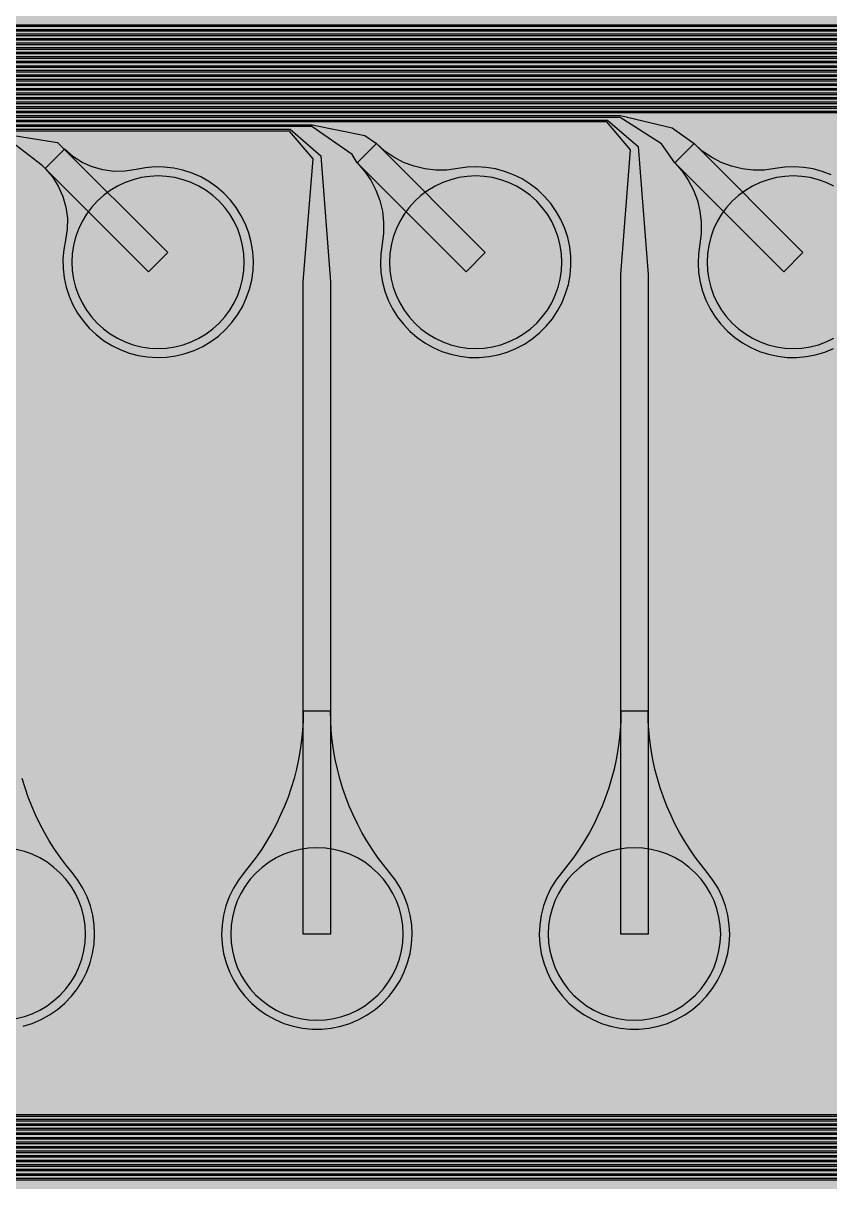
# Model space of a CAD drawing. Header units: metres. Extents: x -7220 to 10980, y -29667 to 1833.
# Drawn here: x -4156 to -3267, y -19165 to -17889 of the extents above; entities that cross this region are included whole.
import ezdxf

# ---------------------------------------------------------------- set-up
doc = ezdxf.new("R2010")
doc.units = ezdxf.units.M
for name, color, linetype in [('Metal1', 4, 'CONTINUOUS'), ('Polyimide', 7, 'CONTINUOUS'), ('Polyimide_Negative', 5, 'CONTINUOUS')]:
    doc.layers.add(name, color=color, linetype=linetype)

msp = doc.modelspace()

# ---------------------------------------------------------------- hatches: boundary and pattern name
at = {"layer": 'Polyimide'}
msp.add_hatch(color=7, dxfattribs=at).paths.add_polyline_path([(4099.4, -13861.6), (4142.6, -14152.8), (4214.2, -14438.4), (4313.4, -14715.5), (4439.2, -14981.7), (4590.6, -15234.2), (4766, -15470.7), (4963.7, -15688.8), (5181.8, -15886.5), (5418.3, -16061.9), (5670.8, -16213.3), (5936.9, -16339.1), (6214.1, -16438.3), (6499.7, -16509.9), (6790.9, -16553.1), (7085, -16567.5), (9980.4, -16567.5), (10058.8, -16571.4), (10136.4, -16582.9), (10212.6, -16601.9), (10286.5, -16628.4), (10357.5, -16662), (10424.8, -16702.3), (10487.9, -16749.1), (10546.1, -16801.8), (10598.8, -16860), (10645.6, -16923), (10685.9, -16990.4), (10719.5, -17061.4), (10745.9, -17135.3), (10765, -17211.4), (10776.5, -17289.1), (10780.4, -17367.5), (10780.4, -21957.3), (10741.6, -22012.9), (10706, -22070.6), (10673.6, -22130.1), (10644.5, -22191.4), (10618.9, -22254.2), (10596.8, -22318.2), (10578.3, -22383.5), (10563.4, -22449.6), (10552.2, -22516.5), (10544.7, -22583.8), (10541, -22651.5), (10541, -22719.3), (10544.7, -22787), (10552.2, -22854.4), (10563.4, -22921.2), (10578.3, -22987.4), (10596.8, -23052.6), (10618.9, -23116.7), (10644.5, -23179.5), (10673.6, -23240.7), (10706, -23300.3), (10741.6, -23357.9), (10780.4, -23413.5), (10780.4, -28667.5), (10776.5, -28745.9), (10765, -28823.6), (10745.9, -28899.7), (10719.5, -28973.6), (10685.9, -29044.6), (10645.6, -29112), (10598.8, -29175), (10546.1, -29233.2), (10487.9, -29285.9), (10424.8, -29332.7), (10357.5, -29373), (10286.5, -29406.6), (10212.6, -29433.1), (10136.4, -29452.1), (10058.8, -29463.6), (9980.4, -29467.5), (-6219.6, -29467.5), (-6298, -29463.6), (-6375.7, -29452.1), (-6451.9, -29433.1), (-6525.8, -29406.6), (-6596.7, -29373), (-6664.1, -29332.7), (-6727.1, -29285.9), (-6785.3, -29233.2), (-6838, -29175), (-6884.8, -29112), (-6925.2, -29044.6), (-6958.7, -28973.6), (-6985.2, -28899.7), (-7004.3, -28823.6), (-7015.8, -28745.9), (-7019.6, -28667.5), (-7019.6, -23426.3), (-6979.4, -23370.1), (-6942.3, -23311.6), (-6908.7, -23251.2), (-6878.5, -23189), (-6851.8, -23125.1), (-6828.8, -23059.9), (-6809.5, -22993.4), (-6794, -22926), (-6782.4, -22857.8), (-6774.6, -22789.1), (-6770.7, -22720), (-6770.7, -22650.8), (-6774.6, -22581.8), (-6782.4, -22513), (-6794, -22444.8), (-6809.5, -22377.4), (-6828.8, -22311), (-6851.8, -22245.7), (-6878.5, -22181.9), (-6908.7, -22119.7), (-6942.3, -22059.2), (-6979.4, -22000.8), (-7019.6, -21944.5), (-7019.6, -17367.5), (-7015.8, -17289.1), (-7004.3, -17211.4), (-6985.2, -17135.3), (-6958.7, -17061.4), (-6925.2, -16990.4), (-6884.8, -16923), (-6838, -16860), (-6785.3, -16801.8), (-6727.1, -16749.1), (-6664.1, -16702.3), (-6596.7, -16662), (-6525.8, -16628.4), (-6451.9, -16601.9), (-6375.7, -16582.9), (-6298, -16571.4), (-6219.6, -16567.5), (-3314, -16567.5), (-3019.9, -16553.1), (-2728.7, -16509.9), (-2443.1, -16438.3), (-2165.9, -16339.1), (-1899.8, -16213.3), (-1647.3, -16061.9), (-1410.8, -15886.5), (-1192.7, -15688.8), (-995, -15470.7), (-819.6, -15234.2), (-668.2, -14981.7), (-542.4, -14715.5), (-443.2, -14438.4), (-371.6, -14152.8), (-328.4, -13861.6), (-314, -13567.5), (-314, -13373.5), (-317.5, -13328.1), (-327.7, -13283.8), (-344.6, -13241.5), (-367.6, -13202.3), (-396.4, -13167), (-430.1, -13136.5), (-468, -13111.4), (-509.3, -13092.3), (-509.3, -13092.3), (-578.2, -13061.3), (-642.2, -13021.2), (-700.3, -12973), (-751.3, -12917.3), (-794.4, -12855.3), (-828.7, -12788.1), (-853.7, -12716.8), (-868.9, -12642.8), (-874, -12567.5), (-868.9, -12492.2), (-853.7, -12418.2), (-828.7, -12346.9), (-794.4, -12279.7), (-751.3, -12217.7), (-700.3, -12162), (-642.2, -12113.8), (-578.2, -12073.7), (-509.3, -12042.7), (-509.3, -12042.7), (-468, -12023.6), (-430.1, -11998.5), (-396.4, -11968), (-367.6, -11932.7), (-344.6, -11893.5), (-327.7, -11851.2), (-317.5, -11806.9), (-314, -11761.5), (-314, -11074.3), (-317.5, -11028.9), (-327.7, -10984.6), (-344.6, -10942.4), (-367.6, -10903.1), (-396.4, -10867.8), (-430.1, -10837.3), (-468, -10812.2), (-509.3, -10793.2), (-509.3, -10793.2), (-578.2, -10762.1), (-642.2, -10722.1), (-700.3, -10673.8), (-751.3, -10618.1), (-794.4, -10556.1), (-828.7, -10488.9), (-853.7, -10417.6), (-868.9, -10343.7), (-874, -10268.3), (-868.9, -10193), (-853.7, -10119), (-828.7, -10047.8), (-794.4, -9980.5), (-751.3, -9918.5), (-700.3, -9862.9), (-642.2, -9814.6), (-578.2, -9774.6), (-509.3, -9743.5), (-509.3, -9743.5), (-468, -9724.5), (-430.1, -9699.4), (-396.4, -9668.8), (-367.6, -9633.5), (-344.6, -9594.3), (-327.7, -9552), (-317.5, -9507.7), (-314, -9462.4), (-314, -8775.1), (-317.5, -8729.8), (-327.7, -8685.5), (-344.6, -8643.2), (-367.6, -8604), (-396.4, -8568.7), (-430.1, -8538.1), (-468, -8513), (-509.3, -8494), (-509.3, -8494), (-578.2, -8462.9), (-642.2, -8422.9), (-700.3, -8374.6), (-751.3, -8319), (-794.4, -8257), (-828.7, -8189.7), (-853.7, -8118.5), (-868.9, -8044.5), (-874, -7969.2), (-868.9, -7893.8), (-853.7, -7819.9), (-828.7, -7748.6), (-794.4, -7681.4), (-751.3, -7619.4), (-700.3, -7563.7), (-642.2, -7515.4), (-578.2, -7475.4), (-509.3, -7444.3), (-509.3, -7444.3), (-468, -7425.3), (-430.1, -7400.2), (-396.4, -7369.7), (-367.6, -7334.4), (-344.6, -7295.1), (-327.7, -7252.9), (-317.5, -7208.6), (-314, -7163.2), (-314, -6476), (-317.5, -6430.6), (-327.7, -6386.3), (-344.6, -6344), (-367.6, -6304.8), (-396.4, -6269.5), (-430.1, -6239), (-468, -6213.9), (-509.3, -6194.8), (-509.3, -6194.8), (-578.2, -6163.8), (-642.2, -6123.7), (-700.3, -6075.5), (-751.3, -6019.8), (-794.4, -5957.8), (-828.7, -5890.6), (-853.7, -5819.3), (-868.9, -5745.3), (-874, -5670), (-868.9, -5594.7), (-853.7, -5520.7), (-828.7, -5449.4), (-794.4, -5382.2), (-751.3, -5320.2), (-700.3, -5264.5), (-642.2, -5216.3), (-578.2, -5176.2), (-509.3, -5145.2), (-509.3, -5145.2), (-468, -5126.1), (-430.1, -5101), (-396.4, -5070.5), (-367.6, -5035.2), (-344.6, -4996), (-327.7, -4953.7), (-317.5, -4909.4), (-314, -4864), (-314, 380), (-314, 1532.5), (-269, 1532.5), (-268.8, 1525.6), (-268.1, 1518.8), (-267, 1512), (-265.4, 1505.3), (-263.4, 1498.7), (-261, 1492.3), (-258.2, 1486.1), (-254.9, 1480), (-251.3, 1474.2), (-247.3, 1468.6), (-242.9, 1463.3), (-238.2, 1458.3), (-233.2, 1453.6), (-227.9, 1449.2), (-222.3, 1445.2), (-216.5, 1441.6), (-210.4, 1438.3), (-204.2, 1435.5), (-197.8, 1433.1), (-191.2, 1431.1), (-184.5, 1429.5), (-177.7, 1428.4), (-170.9, 1427.7), (-164, 1427.5), (-157.1, 1427.7), (-150.3, 1428.4), (-143.5, 1429.5), (-136.8, 1431.1), (-130.2, 1433.1), (-123.8, 1435.5), (-117.6, 1438.3), (-111.5, 1441.6), (-105.7, 1445.2), (-100.1, 1449.2), (-94.8, 1453.6), (-89.8, 1458.3), (-85.1, 1463.3), (-80.7, 1468.6), (-76.7, 1474.2), (-73.1, 1480), (-69.8, 1486.1), (-67, 1492.3), (-64.6, 1498.7), (-62.6, 1505.3), (-61, 1512), (-59.9, 1518.8), (-59.2, 1525.6), (-59, 1532.5), (1786, 1532.5), (3835, 1532.5), (3835.2, 1539), (3835.9, 1545.6), (3836.9, 1552), (3838.4, 1558.4), (3840.3, 1564.6), (3842.6, 1570.8), (3845.3, 1576.7), (3848.4, 1582.5), (3851.9, 1588.1), (3855.7, 1593.4), (3859.8, 1598.4), (3864.3, 1603.2), (3869.1, 1607.7), (3874.1, 1611.8), (3879.4, 1615.6), (3885, 1619.1), (3890.8, 1622.2), (3896.7, 1624.9), (3902.9, 1627.2), (3909.1, 1629.1), (3915.5, 1630.6), (3921.9, 1631.6), (3928.5, 1632.3), (3935, 1632.5), (3941.5, 1632.3), (3948.1, 1631.6), (3954.5, 1630.6), (3960.9, 1629.1), (3967.1, 1627.2), (3973.3, 1624.9), (3979.2, 1622.2), (3985, 1619.1), (3990.6, 1615.6), (3995.9, 1611.8), (4000.9, 1607.7), (4005.7, 1603.2), (4010.2, 1598.4), (4014.3, 1593.4), (4018.1, 1588.1), (4021.6, 1582.5), (4024.7, 1576.7), (4027.4, 1570.8), (4029.7, 1564.6), (4031.6, 1558.4), (4033.1, 1552), (4034.1, 1545.6), (4034.8, 1539), (4035, 1532.5), (4085, 1532.5), (4085, 380), (4085, 330), (4085, -4864), (4088.5, -4909.4), (4098.7, -4953.7), (4115.6, -4996), (4138.6, -5035.2), (4167.4, -5070.5), (4201.1, -5101), (4239, -5126.1), (4280.3, -5145.2), (4280.3, -5145.2), (4349.2, -5176.2), (4413.2, -5216.3), (4471.3, -5264.5), (4522.3, -5320.2), (4565.4, -5382.2), (4599.7, -5449.4), (4624.7, -5520.7), (4639.9, -5594.7), (4645, -5670), (4639.9, -5745.3), (4624.7, -5819.3), (4599.7, -5890.6), (4565.4, -5957.8), (4522.3, -6019.8), (4471.3, -6075.5), (4413.2, -6123.7), (4349.2, -6163.8), (4280.3, -6194.8), (4239, -6213.9), (4201.1, -6239), (4167.4, -6269.5), (4138.6, -6304.8), (4115.6, -6344), (4098.7, -6386.3), (4088.5, -6430.6), (4085, -6476), (4085, -13567.5), (4099.4, -13861.6)])

# ---------------------------------------------------------------- linework, layer by layer
at = {"layer": 'Metal1'}
for points in [[(-5888.1, -19217.9), (-5888.1, -17921.6), (-5857.5, -17891), (163.3, -17891), (199.6, -17919.2), (207.9, -17982.8), (207.9, -18152.5), (177.9, -18152.5), (177.9, -17982.8), (186.1, -17924.8), (162.5, -17893), (-5856.7, -17893), (-5886.1, -17922.4), (-5886.1, -19217.1)], [(-5883.1, -19212.9), (-5883.1, -17926.6), (-5852.5, -17896), (-11.7, -17896), (21.8, -17925.4), (32.9, -18086.2), (32.9, -18892.5), (2.9, -18892.5), (2.9, -18086.2), (13.9, -17928.6), (-12.5, -17898), (-5851.7, -17898), (-5881.1, -17927.4), (-5881.1, -19212.1)], [(-5878.1, -19207.9), (-5878.1, -17931.6), (-5847.5, -17901), (-328.1, -17901), (-279, -17923.6), (-227.4, -17997.3), (-144.1, -18145.1), (-170.2, -18159.9), (-253.5, -18012), (-288.2, -17932.6), (-328.6, -17903), (-5846.7, -17903), (-5876.1, -17932.4), (-5876.1, -19207.1)], [(-5873.1, -19202.9), (-5873.1, -17936.6), (-5842.5, -17906), (-361.7, -17906), (-328.1, -17935.4), (-317.1, -18094.2), (-317.1, -18892.5), (-347.1, -18892.5), (-347.1, -18094.2), (-336.1, -17938.6), (-362.5, -17908), (-5841.7, -17908), (-5871.1, -17937.4), (-5871.1, -19202.1)], [(-5868.1, -19197.9), (-5868.1, -17941.6), (-5837.5, -17911), (-678.1, -17911), (-628.4, -17933), (-580.1, -17998.6), (-494.2, -18144.9), (-520.1, -18160.1), (-606, -18013.8), (-637.9, -17942.7), (-678.6, -17913), (-5836.7, -17913), (-5866.1, -17942.4), (-5866.1, -19197.1)], [(-5863.1, -19192.9), (-5863.1, -17946.6), (-5832.5, -17916), (-711.7, -17916), (-678.1, -17945.3), (-667.1, -18102.2), (-667.1, -18892.5), (-697.1, -18892.5), (-697.1, -18102.2), (-686.1, -17948.7), (-712.5, -17918), (-5831.7, -17918), (-5861.1, -17947.4), (-5861.1, -19192.1)], [(-5858.1, -19187.9), (-5858.1, -17951.6), (-5827.5, -17921), (-1028.1, -17921), (-977.7, -17942.4), (-933, -18000), (-844.3, -18144.7), (-869.9, -18160.3), (-958.6, -18015.6), (-987.7, -17952.8), (-1028.6, -17923), (-5826.7, -17923), (-5856.1, -17952.4), (-5856.1, -19187.1)], [(-5853.1, -19182.9), (-5853.1, -17956.6), (-5822.5, -17926), (-1061.7, -17926), (-1028.1, -17955.3), (-1017.1, -18110.2), (-1017.1, -18892.5), (-1047.1, -18892.5), (-1047.1, -18110.2), (-1036.2, -17958.7), (-1062.5, -17928), (-5821.7, -17928), (-5851.1, -17957.4), (-5851.1, -19182.1)], [(-5848.1, -19177.9), (-5848.1, -17961.6), (-5817.5, -17931), (-1378.1, -17931), (-1326.9, -17951.7), (-1286, -18001.5), (-1194.5, -18144.4), (-1219.8, -18160.6), (-1311.3, -18017.7), (-1337.4, -17962.9), (-1378.6, -17933), (-5816.7, -17933), (-5846.1, -17962.4), (-5846.1, -19177.1)], [(-5843.1, -19172.9), (-5843.1, -17966.6), (-5812.5, -17936), (-1411.7, -17936), (-1378.1, -17965.3), (-1367.1, -18118.2), (-1367.1, -18892.5), (-1397.1, -18892.5), (-1397.1, -18118.2), (-1386.2, -17968.7), (-1412.5, -17938), (-5811.7, -17938), (-5841.1, -17967.4), (-5841.1, -19172.1)], [(-5838.1, -19167.9), (-5838.1, -17971.6), (-5807.5, -17941), (-1728.1, -17941), (-1676.1, -17960.8), (-1639.2, -18003.2), (-1544.7, -18144.1), (-1569.6, -18160.9), (-1664.1, -18019.9), (-1687.1, -17973), (-1728.6, -17943), (-5806.7, -17943), (-5836.1, -17972.4), (-5836.1, -19167.1)], [(-5802.5, -19193.5), (-5833.1, -19162.9), (-5833.1, -17976.6), (-5802.5, -17946), (-1761.7, -17946), (-1728, -17975.3), (-1717.1, -18126.2), (-1717.1, -18892.5), (-1747.1, -18892.5), (-1747.1, -18126.2), (-1736.2, -17978.7), (-1762.5, -17948), (-5801.7, -17948), (-5831.1, -17977.4), (-5831.1, -19162.1), (-5801.7, -19191.5)], [(-5797.5, -19188.5), (-5828.1, -19157.9), (-5828.1, -17981.6), (-5797.5, -17951), (-2078.1, -17951), (-2025.3, -17969.9), (-1992.6, -18005.1), (-1894.9, -18143.9), (-1919.4, -18161.1), (-2017.1, -18022.4), (-2036.9, -17983.2), (-2078.6, -17953), (-5796.7, -17953), (-5826.1, -17982.4), (-5826.1, -19157.1), (-5796.7, -19186.5)], [(-5792.5, -19183.5), (-5823.1, -19152.9), (-5823.1, -17986.6), (-5792.5, -17956), (-2111.7, -17956), (-2078, -17985.3), (-2067.1, -18134.2), (-2067.1, -18892.5), (-2097.1, -18892.5), (-2097.1, -18134.2), (-2086.3, -17988.7), (-2112.5, -17958), (-5791.7, -17958), (-5821.1, -17987.4), (-5821.1, -19152.1), (-5791.7, -19181.5)], [(-5787.5, -19178.5), (-5818.1, -19147.9), (-5818.1, -17991.6), (-5787.5, -17961), (-2428.1, -17961), (-2374.4, -17978.8), (-2346.1, -18007.2), (-2245.1, -18143.6), (-2269.2, -18161.4), (-2370.2, -18025.1), (-2386.6, -17993.4), (-2428.6, -17963), (-5786.7, -17963), (-5816.1, -17992.4), (-5816.1, -19147.1), (-5786.7, -19176.5)], [(-5782.5, -19173.5), (-5813.1, -19142.9), (-5813.1, -17996.6), (-5782.5, -17966), (-2461.7, -17966), (-2428, -17995.3), (-2417.1, -18142.2), (-2417.1, -18892.5), (-2447.1, -18892.5), (-2447.1, -18142.2), (-2436.3, -17998.7), (-2462.5, -17968), (-5781.7, -17968), (-5811.1, -17997.4), (-5811.1, -19142.1), (-5781.7, -19171.5)], [(-5777.5, -19168.5), (-5808.1, -19137.9), (-5808.1, -18001.6), (-5777.5, -17971), (-2778.1, -17971), (-2723.4, -17987.6), (-2699.9, -18009.6), (-2595.3, -18143.3), (-2618.9, -18161.7), (-2723.5, -18028.1), (-2736.3, -18003.6), (-2778.6, -17973), (-5776.7, -17973), (-5806.1, -18002.4), (-5806.1, -19137.1), (-5776.7, -19166.5)], [(643.3, -19163.5), (-5772.5, -19163.5), (-5803.1, -19132.9), (-5803.1, -18006.6), (-5772.5, -17976), (-2811.7, -17976), (-2777.9, -18005.3), (-2767.1, -18150.2), (-2767.1, -18892.5), (-2797.1, -18892.5), (-2797.1, -18150.2), (-2786.3, -18008.7), (-2812.5, -17978), (-5771.7, -17978), (-5801.1, -18007.4), (-5801.1, -19132.1), (-5771.7, -19161.5), (642.5, -19161.5)], [(638.3, -19158.5), (-5767.5, -19158.5), (-5798.1, -19127.9), (-5798.1, -18011.6), (-5767.5, -17981), (-3157.4, -17981), (-3101.3, -17995.6), (-3066.5, -18021.9), (-2946.5, -18141.9), (-2967.7, -18163.1), (-3087.7, -18043.1), (-3111.5, -18010.9), (-3157.8, -17983), (-5766.7, -17983), (-5796.1, -18012.4), (-5796.1, -19127.1), (-5766.7, -19156.5), (637.5, -19156.5)], [(633.3, -19153.5), (-5762.5, -19153.5), (-5793.1, -19122.9), (-5793.1, -18016.6), (-5762.5, -17986), (-3161.7, -17986), (-3127.9, -18015.2), (-3117.1, -18158.2), (-3117.1, -18892.5), (-3147.1, -18892.5), (-3147.1, -18158.2), (-3136.4, -18018.8), (-3162.5, -17988), (-5761.7, -17988), (-5791.1, -18017.4), (-5791.1, -19122.1), (-5761.7, -19151.5), (632.5, -19151.5)], [(628.3, -19148.5), (-5757.5, -19148.5), (-5788.1, -19117.9), (-5788.1, -18021.6), (-5757.5, -17991), (-3497.4, -17991), (-3440.5, -18004.4), (-3416.5, -18021.9), (-3296.5, -18141.9), (-3317.7, -18163.1), (-3437.7, -18043.1), (-3452.3, -18022), (-3497.8, -17993), (-5756.7, -17993), (-5786.1, -18022.4), (-5786.1, -19117.1), (-5756.7, -19146.5), (627.5, -19146.5)], [(623.3, -19143.5), (-5752.5, -19143.5), (-5783.1, -19112.9), (-5783.1, -18026.6), (-5752.5, -17996), (-3511.7, -17996), (-3477.9, -18025.2), (-3467.1, -18166.2), (-3467.1, -18892.5), (-3497.1, -18892.5), (-3497.1, -18166.2), (-3486.4, -18028.8), (-3512.5, -17998), (-5751.7, -17998), (-5781.1, -18027.4), (-5781.1, -19112.1), (-5751.7, -19141.5), (622.5, -19141.5)], [(618.3, -19138.5), (-5747.5, -19138.5), (-5778.1, -19107.9), (-5778.1, -18031.6), (-5747.5, -18001), (-3837.4, -18001), (-3779.4, -18012.8), (-3766.5, -18021.9), (-3646.5, -18141.9), (-3667.7, -18163.1), (-3787.7, -18043.1), (-3793.4, -18033.7), (-3837.8, -18003), (-5746.7, -18003), (-5776.1, -18032.4), (-5776.1, -19107.1), (-5746.7, -19136.5), (617.5, -19136.5)], [(613.3, -19133.5), (-5742.5, -19133.5), (-5773.1, -19102.9), (-5773.1, -18036.6), (-5742.5, -18006), (-3861.7, -18006), (-3827.8, -18035.2), (-3817.1, -18174.2), (-3817.1, -18892.5), (-3847.1, -18892.5), (-3847.1, -18174.2), (-3836.4, -18038.8), (-3862.5, -18008), (-5741.7, -18008), (-5771.1, -18037.4), (-5771.1, -19102.1), (-5741.7, -19131.5), (612.5, -19131.5)], [(608.3, -19128.5), (-5737.5, -19128.5), (-5768.1, -19097.9), (-5768.1, -18041.6), (-5737.5, -18011), (-4177.4, -18011), (-4117.9, -18020.5), (-3996.5, -18141.9), (-4017.7, -18163.1), (-4134.9, -18045.9), (-4177.8, -18013), (-5736.7, -18013), (-5766.1, -18042.4), (-5766.1, -19097.1), (-5736.7, -19126.5), (607.5, -19126.5)], [(603.3, -19123.5), (-5732.5, -19123.5), (-5763.1, -19092.9), (-5763.1, -18046.6), (-5732.5, -18016), (-4211.7, -18016), (-4177.8, -18045.2), (-4167.1, -18182.2), (-4167.1, -18892.5), (-4197.1, -18892.5), (-4197.1, -18182.2), (-4186.5, -18048.8), (-4212.5, -18018), (-5731.7, -18018), (-5761.1, -18047.4), (-5761.1, -19092.1), (-5731.7, -19121.5), (602.5, -19121.5)], [(598.3, -19118.5), (-5727.5, -19118.5), (-5758.1, -19087.9), (-5758.1, -18051.6), (-5727.5, -18021), (-4517.4, -18021), (-4457.9, -18030.5), (-4346.5, -18141.9), (-4367.7, -18163.1), (-4474.9, -18055.9), (-4517.8, -18023), (-5726.7, -18023), (-5756.1, -18052.4), (-5756.1, -19087.1), (-5726.7, -19116.5), (597.5, -19116.5)], [(593.3, -19113.5), (-5722.5, -19113.5), (-5753.1, -19082.9), (-5753.1, -18056.6), (-5722.5, -18026), (-4561.7, -18026), (-4527.7, -18055.2), (-4517.1, -18190.2), (-4517.1, -18892.5), (-4547.1, -18892.5), (-4547.1, -18190.2), (-4536.5, -18058.8), (-4562.5, -18028), (-5721.7, -18028), (-5751.1, -18057.4), (-5751.1, -19082.1), (-5721.7, -19111.5), (592.5, -19111.5)], [(588.3, -19108.5), (-5717.5, -19108.5), (-5748.1, -19077.9), (-5748.1, -18061.6), (-5717.5, -18031), (-4857.4, -18031), (-4797.9, -18040.5), (-4696.5, -18141.9), (-4717.7, -18163.1), (-4814.9, -18065.9), (-4857.8, -18033), (-5716.7, -18033), (-5746.1, -18062.4), (-5746.1, -19077.1), (-5716.7, -19106.5), (587.5, -19106.5)], [(-3265.3, -18056.2), (-3275.2, -18052.5), (-3285.3, -18049.8), (-3295.6, -18048.1), (-3306.1, -18047.5), (-3316.6, -18047.9), (-3326.9, -18049.4), (-3339, -18051), (-3351.2, -18051), (-3363.3, -18049.6), (-3375.1, -18046.8), (-3386.6, -18042.5), (-3397.4, -18036.9), (-3407.4, -18030), (-3416.5, -18021.9), (-3437.7, -18043.1), (-3437.7, -18043.1), (-3429.7, -18052.2), (-3422.8, -18062.3), (-3417.1, -18073.1), (-3412.8, -18084.5), (-3410, -18096.3), (-3408.6, -18108.4), (-3408.7, -18120.6), (-3410.2, -18132.7), (-3411.7, -18143.1), (-3412.1, -18153.5), (-3411.5, -18164), (-3409.8, -18174.3), (-3407.1, -18184.5), (-3403.5, -18194.3), (-3398.8, -18203.7), (-3393.3, -18212.6), (-3386.8, -18220.8), (-3379.6, -18228.4), (-3371.7, -18235.3), (-3363.1, -18241.3), (-3354, -18246.5), (-3344.4, -18250.7), (-3334.4, -18253.9), (-3324.2, -18256.1), (-3313.8, -18257.3), (-3303.3, -18257.4), (-3292.8, -18256.5), (-3282.5, -18254.6), (-3272.5, -18251.6), (-3262.8, -18247.7)], [(583.3, -19103.5), (-5712.5, -19103.5), (-5743.1, -19072.9), (-5743.1, -18066.6), (-5712.5, -18036), (-4911.7, -18036), (-4877.7, -18065.2), (-4867.1, -18198.2), (-4867.1, -18892.5), (-4897.1, -18892.5), (-4897.1, -18198.2), (-4886.5, -18068.8), (-4912.5, -18038), (-5711.7, -18038), (-5741.1, -18067.4), (-5741.1, -19072.1), (-5711.7, -19101.5), (582.5, -19101.5)], [(578.3, -19098.5), (-5707.5, -19098.5), (-5738.1, -19067.9), (-5738.1, -18071.6), (-5707.5, -18041), (-5197.4, -18041), (-5137.9, -18050.5), (-5046.5, -18141.9), (-5067.7, -18163.1), (-5154.9, -18075.9), (-5197.8, -18043), (-5706.7, -18043), (-5736.1, -18072.4), (-5736.1, -19067.1), (-5706.7, -19096.5), (577.5, -19096.5)], [(573.3, -19093.5), (-5702.5, -19093.5), (-5733.1, -19062.9), (-5733.1, -18076.6), (-5702.5, -18046), (-5261.7, -18046), (-5227.7, -18075.2), (-5217.1, -18206.2), (-5217.1, -18892.5), (-5247.1, -18892.5), (-5247.1, -18206.2), (-5236.6, -18078.8), (-5262.5, -18048), (-5701.7, -18048), (-5731.1, -18077.4), (-5731.1, -19062.1), (-5701.7, -19091.5), (572.5, -19091.5)], [(-4155.9, -18994.2), (-4145.8, -18991), (-4136, -18986.8), (-4126.7, -18981.7), (-4118, -18975.7), (-4110, -18968.8), (-4102.6, -18961.1), (-4096.1, -18952.7), (-4090.5, -18943.7), (-4085.8, -18934.2), (-4082.1, -18924.3), (-4079.4, -18914.1), (-4077.7, -18903.6), (-4077.1, -18893), (-4077.6, -18882.4), (-4079.2, -18871.9), (-4081.8, -18861.6), (-4085.4, -18851.7), (-4090, -18842.1), (-4095.6, -18833.1), (-4102, -18824.6), (-4108.8, -18816.3), (-4115.2, -18807.7), (-4121.3, -18798.9), (-4127.1, -18789.9), (-4132.5, -18780.6), (-4137.5, -18771.1), (-4142.2, -18761.4), (-4146.4, -18751.6), (-4150.3, -18741.6), (-4153.8, -18731.4), (-4156.9, -18721.1)]]:
    msp.add_lwpolyline(points, dxfattribs=at)
for points in [[(-4131.6, -18049.2), (-4123.6, -18058.5), (-4117.1, -18068.8), (-4112, -18080), (-4108.7, -18091.7), (-4107.1, -18103.9), (-4107.3, -18116.1), (-4109.3, -18128.2), (-4111.2, -18138.5), (-4112.1, -18148.9), (-4111.9, -18159.3), (-4110.7, -18169.7), (-4108.5, -18179.9), (-4105.2, -18189.9), (-4101, -18199.5), (-4095.9, -18208.6), (-4089.9, -18217.1), (-4083.1, -18225), (-4075.5, -18232.2), (-4067.2, -18238.6), (-4058.3, -18244.2), (-4049, -18248.8), (-4039.2, -18252.5), (-4029.1, -18255.2), (-4018.8, -18256.9), (-4008.3, -18257.5), (-3997.9, -18257.1), (-3987.5, -18255.7), (-3977.4, -18253.2), (-3967.5, -18249.7), (-3958, -18245.3), (-3949, -18240), (-3940.6, -18233.8), (-3932.9, -18226.7), (-3925.9, -18219), (-3919.7, -18210.6), (-3914.3, -18201.6), (-3909.9, -18192.1), (-3906.4, -18182.3), (-3904, -18172.1), (-3902.5, -18161.7), (-3902.1, -18151.3), (-3902.8, -18140.9), (-3904.4, -18130.5), (-3907.1, -18120.4), (-3910.8, -18110.7), (-3915.5, -18101.3), (-3921, -18092.4), (-3927.4, -18084.2), (-3934.6, -18076.6), (-3942.5, -18069.7), (-3951.1, -18063.7), (-3960.2, -18058.6), (-3969.7, -18054.4), (-3979.7, -18051.1), (-3989.9, -18048.9), (-4000.3, -18047.7), (-4010.7, -18047.6), (-4021.2, -18048.4), (-4031.4, -18050.4), (-4043.5, -18052.3), (-4055.8, -18052.5), (-4067.9, -18050.9), (-4079.7, -18047.6), (-4090.8, -18042.6), (-4101.2, -18036), (-4110.4, -18028), (-4131.6, -18049.2)], [(-3787.7, -18043.1), (-3779.7, -18052.2), (-3772.8, -18062.3), (-3767.1, -18073.1), (-3762.8, -18084.5), (-3760, -18096.3), (-3758.6, -18108.4), (-3758.7, -18120.6), (-3760.2, -18132.7), (-3761.7, -18143.1), (-3762.1, -18153.5), (-3761.5, -18164), (-3759.8, -18174.3), (-3757.1, -18184.5), (-3753.5, -18194.3), (-3748.8, -18203.7), (-3743.3, -18212.6), (-3736.8, -18220.8), (-3729.6, -18228.4), (-3721.7, -18235.3), (-3713.1, -18241.3), (-3704, -18246.5), (-3694.4, -18250.7), (-3684.4, -18253.9), (-3674.2, -18256.1), (-3663.8, -18257.3), (-3653.3, -18257.4), (-3642.8, -18256.5), (-3632.5, -18254.6), (-3622.5, -18251.6), (-3612.8, -18247.7), (-3603.5, -18242.8), (-3594.8, -18237), (-3586.7, -18230.4), (-3579.3, -18222.9), (-3572.6, -18214.8), (-3566.8, -18206.1), (-3561.9, -18196.8), (-3558, -18187.1), (-3555, -18177.1), (-3553.1, -18166.8), (-3552.2, -18156.3), (-3552.3, -18145.9), (-3553.5, -18135.4), (-3555.7, -18125.2), (-3559, -18115.2), (-3563.2, -18105.6), (-3568.3, -18096.5), (-3574.3, -18087.9), (-3581.2, -18080), (-3588.8, -18072.8), (-3597.1, -18066.4), (-3606, -18060.8), (-3615.3, -18056.2), (-3625.2, -18052.5), (-3635.3, -18049.8), (-3645.6, -18048.1), (-3656.1, -18047.5), (-3666.6, -18047.9), (-3676.9, -18049.4), (-3689, -18051), (-3701.2, -18051), (-3713.3, -18049.6), (-3725.1, -18046.8), (-3736.6, -18042.5), (-3747.4, -18036.9), (-3757.4, -18030), (-3766.5, -18021.9), (-3787.7, -18043.1)], [(-3847.1, -18646.9), (-3847.3, -18657.7), (-3848, -18668.4), (-3849, -18679.1), (-3850.5, -18689.7), (-3852.3, -18700.3), (-3854.6, -18710.8), (-3857.3, -18721.1), (-3860.4, -18731.4), (-3863.9, -18741.6), (-3867.8, -18751.6), (-3872.1, -18761.4), (-3876.7, -18771.1), (-3881.8, -18780.6), (-3887.2, -18789.9), (-3892.9, -18798.9), (-3899, -18807.7), (-3905.5, -18816.3), (-3912.3, -18824.6), (-3918.7, -18833.1), (-3924.2, -18842.1), (-3928.9, -18851.7), (-3932.5, -18861.6), (-3935.1, -18871.9), (-3936.6, -18882.4), (-3937.1, -18893), (-3936.5, -18903.6), (-3934.9, -18914.1), (-3932.2, -18924.3), (-3928.5, -18934.2), (-3923.8, -18943.7), (-3918.1, -18952.7), (-3911.6, -18961.1), (-3904.3, -18968.8), (-3896.2, -18975.7), (-3887.5, -18981.7), (-3878.2, -18986.8), (-3868.5, -18991), (-3858.4, -18994.2), (-3848, -18996.3), (-3837.4, -18997.4), (-3826.8, -18997.4), (-3816.3, -18996.3), (-3805.9, -18994.2), (-3795.8, -18991), (-3786, -18986.8), (-3776.7, -18981.7), (-3768, -18975.7), (-3760, -18968.8), (-3752.6, -18961.1), (-3746.1, -18952.7), (-3740.5, -18943.7), (-3735.8, -18934.2), (-3732.1, -18924.3), (-3729.4, -18914.1), (-3727.7, -18903.6), (-3727.1, -18893), (-3727.6, -18882.4), (-3729.2, -18871.9), (-3731.8, -18861.6), (-3735.4, -18851.7), (-3740, -18842.1), (-3745.6, -18833.1), (-3752, -18824.6), (-3758.8, -18816.3), (-3765.2, -18807.7), (-3771.3, -18798.9), (-3777.1, -18789.9), (-3782.5, -18780.6), (-3787.5, -18771.1), (-3792.2, -18761.4), (-3796.4, -18751.6), (-3800.3, -18741.6), (-3803.8, -18731.4), (-3806.9, -18721.1), (-3809.6, -18710.8), (-3811.9, -18700.3), (-3813.8, -18689.7), (-3815.2, -18679.1), (-3816.3, -18668.4), (-3816.9, -18657.7), (-3817.1, -18646.9), (-3847.1, -18646.9)], [(-3497.1, -18646.9), (-3497.3, -18657.7), (-3498, -18668.4), (-3499, -18679.1), (-3500.5, -18689.7), (-3502.3, -18700.3), (-3504.6, -18710.8), (-3507.3, -18721.1), (-3510.4, -18731.4), (-3513.9, -18741.6), (-3517.8, -18751.6), (-3522.1, -18761.4), (-3526.7, -18771.1), (-3531.8, -18780.6), (-3537.2, -18789.9), (-3542.9, -18798.9), (-3549, -18807.7), (-3555.5, -18816.3), (-3562.3, -18824.6), (-3568.7, -18833.1), (-3574.2, -18842.1), (-3578.9, -18851.7), (-3582.5, -18861.6), (-3585.1, -18871.9), (-3586.6, -18882.4), (-3587.1, -18893), (-3586.5, -18903.6), (-3584.9, -18914.1), (-3582.2, -18924.3), (-3578.5, -18934.2), (-3573.8, -18943.7), (-3568.1, -18952.7), (-3561.6, -18961.1), (-3554.3, -18968.8), (-3546.2, -18975.7), (-3537.5, -18981.7), (-3528.2, -18986.8), (-3518.5, -18991), (-3508.4, -18994.2), (-3498, -18996.3), (-3487.4, -18997.4), (-3476.8, -18997.4), (-3466.3, -18996.3), (-3455.9, -18994.2), (-3445.8, -18991), (-3436, -18986.8), (-3426.7, -18981.7), (-3418, -18975.7), (-3410, -18968.8), (-3402.6, -18961.1), (-3396.1, -18952.7), (-3390.5, -18943.7), (-3385.8, -18934.2), (-3382.1, -18924.3), (-3379.4, -18914.1), (-3377.7, -18903.6), (-3377.1, -18893), (-3377.6, -18882.4), (-3379.2, -18871.9), (-3381.8, -18861.6), (-3385.4, -18851.7), (-3390, -18842.1), (-3395.6, -18833.1), (-3402, -18824.6), (-3408.8, -18816.3), (-3415.2, -18807.7), (-3421.3, -18798.9), (-3427.1, -18789.9), (-3432.5, -18780.6), (-3437.5, -18771.1), (-3442.2, -18761.4), (-3446.4, -18751.6), (-3450.3, -18741.6), (-3453.8, -18731.4), (-3456.9, -18721.1), (-3459.6, -18710.8), (-3461.9, -18700.3), (-3463.8, -18689.7), (-3465.2, -18679.1), (-3466.3, -18668.4), (-3466.9, -18657.7), (-3467.1, -18646.9), (-3497.1, -18646.9)]]:
    msp.add_lwpolyline(points, close=True, dxfattribs=at)
at = {"layer": 'Polyimide_Negative'}
for points in [[(-3912.1, -18152.5), (-3912.6, -18143.2), (-3914, -18134), (-3916.2, -18124.9), (-3919.4, -18116.1), (-3923.3, -18107.7), (-3928.1, -18099.7), (-3933.7, -18092.2), (-3939.9, -18085.3), (-3946.9, -18079.1), (-3954.3, -18073.5), (-3962.3, -18068.7), (-3970.8, -18064.7), (-3979.5, -18061.6), (-3988.6, -18059.3), (-3997.8, -18058), (-4007.1, -18057.5), (-4016.4, -18058), (-4025.7, -18059.3), (-4034.7, -18061.6), (-4043.5, -18064.7), (-4051.9, -18068.7), (-4059.9, -18073.5), (-4067.4, -18079.1), (-4074.3, -18085.3), (-4080.6, -18092.2), (-4086.1, -18099.7), (-4090.9, -18107.7), (-4094.9, -18116.1), (-4098, -18124.9), (-4100.3, -18134), (-4101.7, -18143.2), (-4102.1, -18152.5), (-4101.7, -18161.8), (-4100.3, -18171), (-4098, -18180.1), (-4094.9, -18188.9), (-4090.9, -18197.3), (-4086.1, -18205.3), (-4080.6, -18212.8), (-4074.3, -18219.7), (-4067.4, -18225.9), (-4059.9, -18231.5), (-4051.9, -18236.3), (-4043.5, -18240.3), (-4034.7, -18243.4), (-4025.7, -18245.7), (-4016.4, -18247), (-4007.1, -18247.5), (-3997.8, -18247), (-3988.6, -18245.7), (-3979.5, -18243.4), (-3970.8, -18240.3), (-3962.3, -18236.3), (-3954.3, -18231.5), (-3946.9, -18225.9), (-3939.9, -18219.7), (-3933.7, -18212.8), (-3928.1, -18205.3), (-3923.3, -18197.3), (-3919.4, -18188.9), (-3916.2, -18180.1), (-3914, -18171), (-3912.6, -18161.8), (-3912.1, -18152.5)], [(-3562.1, -18152.5), (-3562.6, -18143.2), (-3564, -18134), (-3566.2, -18124.9), (-3569.4, -18116.1), (-3573.3, -18107.7), (-3578.1, -18099.7), (-3583.7, -18092.2), (-3589.9, -18085.3), (-3596.9, -18079.1), (-3604.3, -18073.5), (-3612.3, -18068.7), (-3620.8, -18064.7), (-3629.5, -18061.6), (-3638.6, -18059.3), (-3647.8, -18058), (-3657.1, -18057.5), (-3666.4, -18058), (-3675.7, -18059.3), (-3684.7, -18061.6), (-3693.5, -18064.7), (-3701.9, -18068.7), (-3709.9, -18073.5), (-3717.4, -18079.1), (-3724.3, -18085.3), (-3730.6, -18092.2), (-3736.1, -18099.7), (-3740.9, -18107.7), (-3744.9, -18116.1), (-3748, -18124.9), (-3750.3, -18134), (-3751.7, -18143.2), (-3752.1, -18152.5), (-3751.7, -18161.8), (-3750.3, -18171), (-3748, -18180.1), (-3744.9, -18188.9), (-3740.9, -18197.3), (-3736.1, -18205.3), (-3730.6, -18212.8), (-3724.3, -18219.7), (-3717.4, -18225.9), (-3709.9, -18231.5), (-3701.9, -18236.3), (-3693.5, -18240.3), (-3684.7, -18243.4), (-3675.7, -18245.7), (-3666.4, -18247), (-3657.1, -18247.5), (-3647.8, -18247), (-3638.6, -18245.7), (-3629.5, -18243.4), (-3620.8, -18240.3), (-3612.3, -18236.3), (-3604.3, -18231.5), (-3596.9, -18225.9), (-3589.9, -18219.7), (-3583.7, -18212.8), (-3578.1, -18205.3), (-3573.3, -18197.3), (-3569.4, -18188.9), (-3566.2, -18180.1), (-3564, -18171), (-3562.6, -18161.8), (-3562.1, -18152.5)], [(-3737.1, -18892.5), (-3737.6, -18883.2), (-3739, -18874), (-3741.2, -18864.9), (-3744.4, -18856.1), (-3748.3, -18847.7), (-3753.1, -18839.7), (-3758.7, -18832.2), (-3764.9, -18825.3), (-3771.9, -18819.1), (-3779.3, -18813.5), (-3787.3, -18808.7), (-3795.8, -18804.7), (-3804.5, -18801.6), (-3813.6, -18799.3), (-3822.8, -18798), (-3832.1, -18797.5), (-3841.4, -18798), (-3850.7, -18799.3), (-3859.7, -18801.6), (-3868.5, -18804.7), (-3876.9, -18808.7), (-3884.9, -18813.5), (-3892.4, -18819.1), (-3899.3, -18825.3), (-3905.6, -18832.2), (-3911.1, -18839.7), (-3915.9, -18847.7), (-3919.9, -18856.1), (-3923, -18864.9), (-3925.3, -18874), (-3926.7, -18883.2), (-3927.1, -18892.5), (-3926.7, -18901.8), (-3925.3, -18911), (-3923, -18920.1), (-3919.9, -18928.9), (-3915.9, -18937.3), (-3911.1, -18945.3), (-3905.6, -18952.8), (-3899.3, -18959.7), (-3892.4, -18965.9), (-3884.9, -18971.5), (-3876.9, -18976.3), (-3868.5, -18980.3), (-3859.7, -18983.4), (-3850.7, -18985.7), (-3841.4, -18987), (-3832.1, -18987.5), (-3822.8, -18987), (-3813.6, -18985.7), (-3804.5, -18983.4), (-3795.8, -18980.3), (-3787.3, -18976.3), (-3779.3, -18971.5), (-3771.9, -18965.9), (-3764.9, -18959.7), (-3758.7, -18952.8), (-3753.1, -18945.3), (-3748.3, -18937.3), (-3744.4, -18928.9), (-3741.2, -18920.1), (-3739, -18911), (-3737.6, -18901.8), (-3737.1, -18892.5)], [(-3387.1, -18892.5), (-3387.6, -18883.2), (-3389, -18874), (-3391.2, -18864.9), (-3394.4, -18856.1), (-3398.3, -18847.7), (-3403.1, -18839.7), (-3408.7, -18832.2), (-3414.9, -18825.3), (-3421.9, -18819.1), (-3429.3, -18813.5), (-3437.3, -18808.7), (-3445.8, -18804.7), (-3454.5, -18801.6), (-3463.6, -18799.3), (-3472.8, -18798), (-3482.1, -18797.5), (-3491.4, -18798), (-3500.7, -18799.3), (-3509.7, -18801.6), (-3518.5, -18804.7), (-3526.9, -18808.7), (-3534.9, -18813.5), (-3542.4, -18819.1), (-3549.3, -18825.3), (-3555.6, -18832.2), (-3561.1, -18839.7), (-3565.9, -18847.7), (-3569.9, -18856.1), (-3573, -18864.9), (-3575.3, -18874), (-3576.7, -18883.2), (-3577.1, -18892.5), (-3576.7, -18901.8), (-3575.3, -18911), (-3573, -18920.1), (-3569.9, -18928.9), (-3565.9, -18937.3), (-3561.1, -18945.3), (-3555.6, -18952.8), (-3549.3, -18959.7), (-3542.4, -18965.9), (-3534.9, -18971.5), (-3526.9, -18976.3), (-3518.5, -18980.3), (-3509.7, -18983.4), (-3500.7, -18985.7), (-3491.4, -18987), (-3482.1, -18987.5), (-3472.8, -18987), (-3463.6, -18985.7), (-3454.5, -18983.4), (-3445.8, -18980.3), (-3437.3, -18976.3), (-3429.3, -18971.5), (-3421.9, -18965.9), (-3414.9, -18959.7), (-3408.7, -18952.8), (-3403.1, -18945.3), (-3398.3, -18937.3), (-3394.4, -18928.9), (-3391.2, -18920.1), (-3389, -18911), (-3387.6, -18901.8), (-3387.1, -18892.5)]]:
    msp.add_lwpolyline(points, close=True, dxfattribs=at)
for points in [[(-3262.3, -18068.7), (-3270.8, -18064.7), (-3279.5, -18061.6), (-3288.6, -18059.3), (-3297.8, -18058), (-3307.1, -18057.5), (-3316.4, -18058), (-3325.7, -18059.3), (-3334.7, -18061.6), (-3343.5, -18064.7), (-3351.9, -18068.7), (-3359.9, -18073.5), (-3367.4, -18079.1), (-3374.3, -18085.3), (-3380.6, -18092.2), (-3386.1, -18099.7), (-3390.9, -18107.7), (-3394.9, -18116.1), (-3398, -18124.9), (-3400.3, -18134), (-3401.7, -18143.2), (-3402.1, -18152.5), (-3401.7, -18161.8), (-3400.3, -18171), (-3398, -18180.1), (-3394.9, -18188.9), (-3390.9, -18197.3), (-3386.1, -18205.3), (-3380.6, -18212.8), (-3374.3, -18219.7), (-3367.4, -18225.9), (-3359.9, -18231.5), (-3351.9, -18236.3), (-3343.5, -18240.3), (-3334.7, -18243.4), (-3325.7, -18245.7), (-3316.4, -18247), (-3307.1, -18247.5), (-3297.8, -18247), (-3288.6, -18245.7), (-3279.5, -18243.4), (-3270.8, -18240.3), (-3262.3, -18236.3)], [(-4163.6, -18985.7), (-4154.5, -18983.4), (-4145.8, -18980.3), (-4137.3, -18976.3), (-4129.3, -18971.5), (-4121.9, -18965.9), (-4114.9, -18959.7), (-4108.7, -18952.8), (-4103.1, -18945.3), (-4098.3, -18937.3), (-4094.4, -18928.9), (-4091.2, -18920.1), (-4089, -18911), (-4087.6, -18901.8), (-4087.1, -18892.5), (-4087.1, -18892.5), (-4087.6, -18883.2), (-4089, -18874), (-4091.2, -18864.9), (-4094.4, -18856.1), (-4098.3, -18847.7), (-4103.1, -18839.7), (-4108.7, -18832.2), (-4114.9, -18825.3), (-4121.9, -18819.1), (-4129.3, -18813.5), (-4137.3, -18808.7), (-4145.8, -18804.7), (-4154.5, -18801.6), (-4163.6, -18799.3)]]:
    msp.add_lwpolyline(points, dxfattribs=at)

doc.saveas('drawing.dxf')
